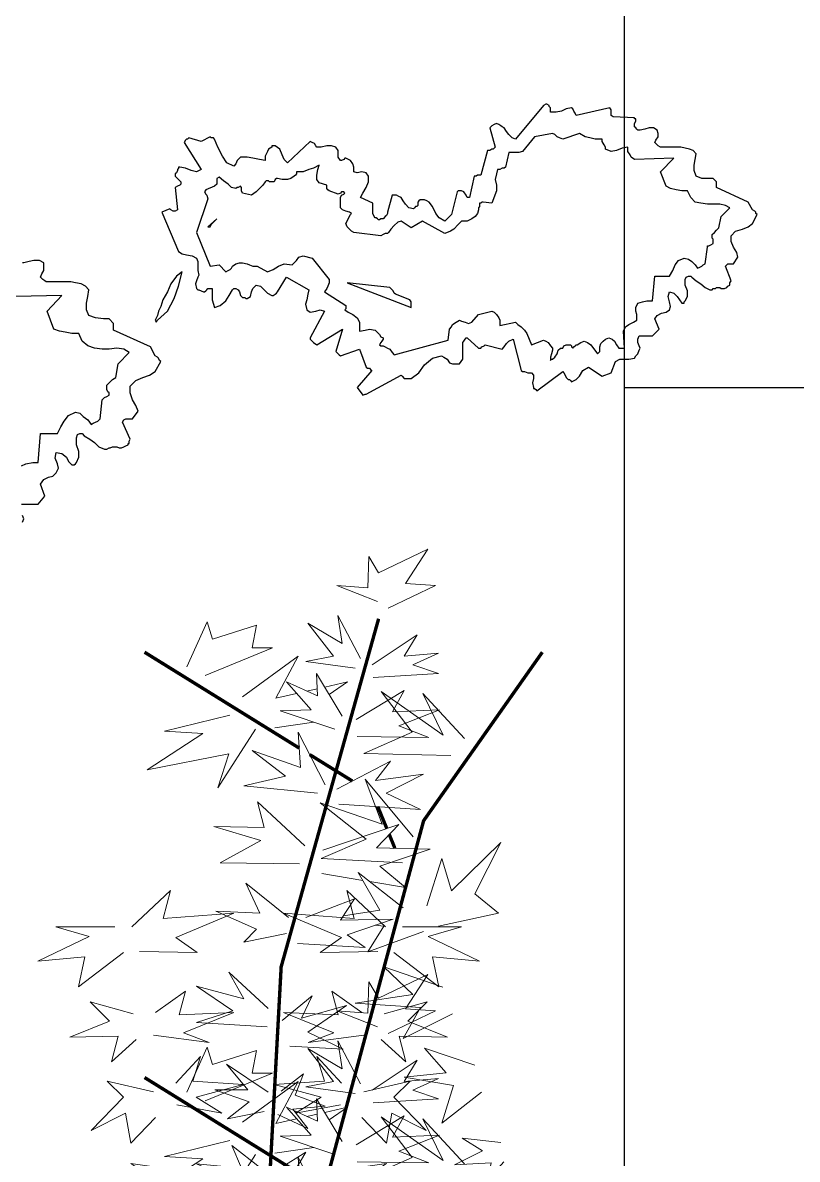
# Model space of a CAD drawing. Header units: millimetres. Extents: x 156.6 to 189.1, y 206.7 to 239.3.
# Drawn here: x 163.069 to 163.757, y 208.951 to 209.96 of the extents above; entities that cross this region are included whole.
import ezdxf

# ---------------------------------------------------------------- set-up
doc = ezdxf.new("R2010")
doc.units = ezdxf.units.MM
doc.header["$LTSCALE"] = 0.02
doc.layers.add('7', color=7, linetype='Continuous')
doc.layers.add('accesorios', color=250, linetype='Continuous', lineweight=5)
doc.layers.add('Vegetación', color=102, linetype='Continuous', lineweight=5)

# ---------------------------------------------------------------- blocks, each defined once
blk = doc.blocks.new('rtse')
at = {"layer": 'Vegetación', "color": 102}
for points in [[(-176.76107, 190.05517), (-176.72113, 190.07423), (-176.74655, 190.07605), (-176.72748, 190.10509), (-176.76924, 190.08512), (-176.77741, 190.09874), (-176.77832, 190.07242), (-176.80465, 190.07423), (-176.77015, 190.06062)], [(-176.78467, 190.01251), (-176.80374, 190.04882), (-176.80011, 190.02522), (-176.82916, 190.04247), (-176.80737, 190.01433), (-176.83097, 190.00979), (-176.78921, 190.00435)], [(-176.93174, 190.00525), (-176.91449, 190.04337), (-176.90995, 190.02885), (-176.87273, 190.04065), (-176.87636, 190.02159), (-176.85911, 190.02159), (-176.9163, 189.99799)], [(-176.77469, 190.00707), (-176.73656, 190.03248), (-176.74746, 190.01433), (-176.71841, 190.01705), (-176.74019, 190.00707), (-176.71841, 189.99981), (-176.77378, 189.99618)], [(-176.88453, 189.97984), (-176.83733, 190.01433), (-176.85639, 189.97893), (-176.83876, 189.98288)], [(-176.80011, 189.9635), (-176.82189, 189.99981), (-176.82099, 189.98075), (-176.84731, 189.99255), (-176.82643, 189.96895), (-176.85276, 189.96804), (-176.80646, 189.95261)], [(-176.81493, 189.98821), (-176.79557, 189.99255), (-176.81113, 189.98188)], [(-176.83008, 189.98482), (-176.82127, 189.98679)], [(-176.78831, 189.96078), (-176.74746, 189.98529), (-176.75744, 189.96713), (-176.7175, 189.96895), (-176.75199, 189.95533), (-176.72658, 189.94535), (-176.7874, 189.94626)], [(-176.69631, 189.94464), (-176.73172, 189.98276), (-176.71447, 189.94736), (-176.76712, 189.98457), (-176.7408, 189.95008), (-176.78165, 189.93193), (-176.70812, 189.93011)], [(-176.89542, 189.96441), (-176.9508, 189.9508), (-176.91812, 189.94898), (-176.96532, 189.91812), (-176.89633, 189.93174), (-176.90541, 189.90269), (-176.87364, 189.95261)], [(-176.82415, 189.95851), (-176.8573, 189.95352)], [(-176.81463, 189.90542), (-176.83733, 189.94989), (-176.83551, 189.91994), (-176.87636, 189.93446), (-176.84822, 189.91268), (-176.88362, 189.90451), (-176.82099, 189.89816)], [(-176.80465, 189.90179), (-176.75926, 189.92538), (-176.77197, 189.90905), (-176.73111, 189.91449), (-176.76289, 189.89816), (-176.73384, 189.88454), (-176.80283, 189.88908)], [(-176.73989, 189.86114), (-176.78074, 189.91015), (-176.76621, 189.87203), (-176.81887, 189.89018), (-176.77983, 189.85932), (-176.81796, 189.84298), (-176.74897, 189.83935)], [(-176.83188, 189.85368), (-176.87182, 189.89089), (-176.86637, 189.86911), (-176.90904, 189.87002), (-176.8691, 189.85822), (-176.90359, 189.83916), (-176.83642, 189.83825)], [(-176.81645, 189.85005), (-176.75199, 189.87183), (-176.77106, 189.85187), (-176.72567, 189.85096), (-176.76833, 189.83644), (-176.74655, 189.81828), (-176.77671, 189.82331)], [(-176.72839, 189.80286), (-176.71568, 189.84279), (-176.70751, 189.81556), (-176.66575, 189.8564), (-176.68754, 189.81284), (-176.66757, 189.7965), (-176.71841, 189.78561)], [(-176.78267, 189.8243), (-176.81735, 189.83008)], [(-176.74836, 189.80104), (-176.78649, 189.83099), (-176.76833, 189.79923), (-176.79913, 189.79445)], [(-176.97834, 189.7849), (-176.94566, 189.81575), (-176.95201, 189.79216), (-176.8921, 189.79669), (-176.94112, 189.77582), (-176.92296, 189.76311), (-176.97198, 189.76402)], [(-176.8455, 189.79287), (-176.88181, 189.82192), (-176.87001, 189.7965), (-176.90722, 189.79832), (-176.87273, 189.78289), (-176.88362, 189.772), (-176.84731, 189.77926)], [(-176.76349, 189.7849), (-176.79617, 189.81575), (-176.78982, 189.79216), (-176.84973, 189.79669), (-176.80071, 189.77582), (-176.81887, 189.76311), (-176.76985, 189.76402)], [(-176.83081, 189.79291), (-176.78979, 189.8086), (-176.80156, 189.79077), (-176.75697, 189.79148), (-176.79585, 189.77829), (-176.78051, 189.76759), (-176.83794, 189.7708)], [(-176.99286, 189.7849), (-177.04279, 189.7849), (-177.01465, 189.77673), (-177.05822, 189.75585), (-177.01828, 189.75948), (-177.02373, 189.73407), (-176.9856, 189.76311)], [(-176.77215, 189.78633), (-176.7647, 189.78561), (-176.77832, 189.76383), (-176.73111, 189.78107)], [(-176.74897, 189.7849), (-176.69904, 189.7849), (-176.72718, 189.77673), (-176.68361, 189.75585), (-176.72355, 189.75948), (-176.7181, 189.73407), (-176.75623, 189.76311)], [(-176.71477, 189.73388), (-176.7647, 189.75112), (-176.74019, 189.72752), (-176.78921, 189.72026), (-176.73384, 189.71663), (-176.74836, 189.69031), (-176.7066, 189.71119)], [(-176.86274, 189.71572), (-176.89633, 189.74658), (-176.88362, 189.72389), (-176.92357, 189.73478), (-176.8927, 189.71391), (-176.92357, 189.70393), (-176.86365, 189.70029)], [(-176.76107, 189.69468), (-176.72113, 189.71374), (-176.74655, 189.71556), (-176.72748, 189.7446), (-176.76924, 189.72463), (-176.77741, 189.73825), (-176.77832, 189.71193), (-176.80465, 189.71374), (-176.77015, 189.70013)], [(-176.95837, 189.71229), (-176.93295, 189.73044), (-176.93839, 189.71047), (-176.8921, 189.71229), (-176.93476, 189.69504), (-176.91298, 189.68687), (-176.96018, 189.69323)], [(-176.78346, 189.71229), (-176.80888, 189.73044), (-176.80343, 189.71047), (-176.84973, 189.71229), (-176.80706, 189.69504), (-176.82885, 189.68687), (-176.78165, 189.69323)], [(-176.97743, 189.71138), (-177.01374, 189.72136), (-176.9974, 189.70503), (-177.03099, 189.69141), (-176.99014, 189.69232), (-176.99558, 189.67054), (-176.97471, 189.6896)], [(-176.85094, 189.70574), (-176.82552, 189.72662), (-176.8346, 189.70756), (-176.79648, 189.71845), (-176.82916, 189.69576), (-176.7992, 189.68124), (-176.84459, 189.68396)], [(-176.7644, 189.71138), (-176.72809, 189.72136), (-176.74443, 189.70503), (-176.71084, 189.69141), (-176.75169, 189.69232), (-176.74624, 189.67054), (-176.76712, 189.6896)], [(-176.93174, 189.64476), (-176.91449, 189.68288), (-176.90995, 189.66836), (-176.87273, 189.68016), (-176.87636, 189.6611), (-176.85911, 189.6611), (-176.9163, 189.6375)], [(-176.78467, 189.65202), (-176.80374, 189.68833), (-176.80011, 189.66473), (-176.82916, 189.68198), (-176.80737, 189.65384), (-176.83097, 189.6493), (-176.78921, 189.64386)], [(-176.68754, 189.66762), (-176.73021, 189.68214), (-176.71205, 189.66127), (-176.74746, 189.65764), (-176.7057, 189.65038), (-176.71568, 189.61861), (-176.68209, 189.64493)], [(-176.94112, 189.65238), (-176.92024, 189.67507), (-176.92659, 189.6542), (-176.88393, 189.65148), (-176.92387, 189.64059), (-176.90208, 189.62697), (-176.94021, 189.63423)], [(-176.80071, 189.65238), (-176.82159, 189.67507), (-176.81523, 189.6542), (-176.8579, 189.65148), (-176.81796, 189.64059), (-176.83974, 189.62697), (-176.80162, 189.63423)], [(-176.77469, 189.64658), (-176.73656, 189.67199), (-176.74746, 189.65384), (-176.71841, 189.65656), (-176.74019, 189.64658), (-176.71841, 189.63932), (-176.77378, 189.63569)], [(-176.86274, 189.64493), (-176.89815, 189.66853), (-176.87999, 189.64675), (-176.90813, 189.64675), (-176.87908, 189.63676), (-176.89724, 189.62224), (-176.86637, 189.62859)], [(-176.96018, 189.64512), (-176.99922, 189.6542), (-176.9856, 189.64059), (-177.01283, 189.61245), (-176.98378, 189.62697), (-176.97924, 189.60156), (-176.95837, 189.62334)], [(-176.88453, 189.61935), (-176.83733, 189.65384), (-176.85639, 189.61844), (-176.83876, 189.62239)], [(-176.85185, 189.64584), (-176.83279, 189.66036), (-176.84005, 189.64221), (-176.81463, 189.63313), (-176.84186, 189.63041), (-176.82916, 189.61407), (-176.85457, 189.62587)], [(-176.78165, 189.64512), (-176.74261, 189.6542), (-176.75623, 189.64059), (-176.729, 189.61245), (-176.75804, 189.62697), (-176.76258, 189.60156), (-176.78346, 189.62334)], [(-176.80011, 189.60301), (-176.82189, 189.63932), (-176.82099, 189.62026), (-176.84731, 189.63206), (-176.82643, 189.60846), (-176.85276, 189.60755), (-176.80646, 189.59212)], [(-176.83008, 189.62433), (-176.82127, 189.6263)], [(-176.81493, 189.62772), (-176.79557, 189.63206), (-176.81113, 189.62139)], [(-176.78831, 189.60029), (-176.74746, 189.6248), (-176.75744, 189.60664), (-176.7175, 189.60846), (-176.75199, 189.59484), (-176.72658, 189.58486), (-176.7874, 189.58577)], [(-176.69631, 189.58415), (-176.73172, 189.62227), (-176.71447, 189.58687), (-176.76712, 189.62408), (-176.7408, 189.58959), (-176.78165, 189.57144), (-176.70812, 189.56962)], [(-176.89542, 189.60392), (-176.9508, 189.59031), (-176.91812, 189.58849), (-176.96532, 189.55763), (-176.89633, 189.57125), (-176.90541, 189.5422), (-176.87364, 189.59212)], [(-176.66575, 189.60227), (-176.69843, 189.6059), (-176.68119, 189.59501), (-176.70479, 189.58321), (-176.67392, 189.58503), (-176.67665, 189.57051), (-176.66303, 189.58594)], [(-176.8691, 189.58049), (-176.89361, 189.59955), (-176.88544, 189.58049), (-176.92357, 189.58412), (-176.88907, 189.56869), (-176.90904, 189.55508), (-176.8691, 189.56052)], [(-176.82415, 189.59802), (-176.8573, 189.59303)], [(-176.85276, 189.58049), (-176.83097, 189.5941), (-176.84005, 189.57867), (-176.81826, 189.57504), (-176.83914, 189.5696), (-176.82189, 189.55054), (-176.85367, 189.56234)], [(-176.81463, 189.54493), (-176.83733, 189.5894), (-176.83551, 189.55945), (-176.87636, 189.57397), (-176.84822, 189.55219), (-176.88362, 189.54402), (-176.82099, 189.53766)], [(-176.94747, 189.57977), (-176.97924, 189.58431), (-176.96563, 189.57524), (-176.99286, 189.55345), (-176.95383, 189.56162), (-176.95746, 189.53893), (-176.93476, 189.56525)], [(-176.79436, 189.57977), (-176.76258, 189.58431), (-176.7762, 189.57524), (-176.74897, 189.55345), (-176.788, 189.56162), (-176.78437, 189.53893), (-176.80706, 189.56525)], [(-176.80465, 189.5413), (-176.75926, 189.56489), (-176.77197, 189.54856), (-176.73111, 189.554), (-176.76289, 189.53766), (-176.73384, 189.52405), (-176.80283, 189.52859)], [(-176.90844, 189.52804), (-176.90117, 189.54619), (-176.90117, 189.52713), (-176.88756, 189.52986), (-176.89664, 189.51806), (-176.88574, 189.50807), (-176.9039, 189.5117)], [(-176.83339, 189.52804), (-176.84065, 189.54619), (-176.84065, 189.52713), (-176.85427, 189.52986), (-176.84519, 189.51806), (-176.85608, 189.50807), (-176.83793, 189.5117)], [(-176.73989, 189.50065), (-176.78074, 189.54966), (-176.76621, 189.51154), (-176.81887, 189.52969), (-176.77983, 189.49883), (-176.81796, 189.48249), (-176.74897, 189.47886)], [(-176.92296, 189.5226), (-176.9393, 189.52895), (-176.93295, 189.51896), (-176.94293, 189.50535), (-176.92932, 189.50989), (-176.93022, 189.49718), (-176.91933, 189.50717)], [(-176.83188, 189.49319), (-176.87182, 189.5304), (-176.86637, 189.50862), (-176.90904, 189.50953), (-176.8691, 189.49773), (-176.90359, 189.47867), (-176.83642, 189.47776)], [(-176.87091, 189.5224), (-176.88544, 189.53511), (-176.87818, 189.52149), (-176.89633, 189.51696), (-176.8809, 189.51242), (-176.88998, 189.50062), (-176.87182, 189.50788)], [(-176.85639, 189.5224), (-176.83733, 189.53148), (-176.84186, 189.51968), (-176.82371, 189.51514), (-176.84368, 189.51242), (-176.84005, 189.50062), (-176.8573, 189.50879)], [(-176.81887, 189.5226), (-176.80253, 189.52895), (-176.80888, 189.51896), (-176.79889, 189.50535), (-176.81251, 189.50989), (-176.8116, 189.49718), (-176.8225, 189.50717)], [(-176.81645, 189.48956), (-176.75199, 189.51134), (-176.77106, 189.49138), (-176.72567, 189.49047), (-176.76833, 189.47595), (-176.74655, 189.45779), (-176.77671, 189.46282)], [(-176.72839, 189.44237), (-176.71568, 189.4823), (-176.70751, 189.45507), (-176.66575, 189.49591), (-176.68754, 189.45235), (-176.66757, 189.43601), (-176.71841, 189.42512)], [(-176.78267, 189.46381), (-176.81735, 189.46959)], [(-176.74836, 189.44055), (-176.78649, 189.4705), (-176.76833, 189.43873), (-176.79913, 189.43396)], [(-176.8455, 189.43238), (-176.88181, 189.46143), (-176.87001, 189.43601), (-176.90722, 189.43783), (-176.87273, 189.4224), (-176.88362, 189.41151), (-176.84731, 189.41877)], [(-176.97834, 189.42441), (-176.94566, 189.45526), (-176.95201, 189.43167), (-176.8921, 189.4362), (-176.94112, 189.41533), (-176.92296, 189.40262), (-176.97198, 189.40353)], [(-176.76349, 189.42441), (-176.79617, 189.45526), (-176.78982, 189.43167), (-176.84973, 189.4362), (-176.80071, 189.41533), (-176.81887, 189.40262), (-176.76985, 189.40353)], [(-176.83081, 189.43242), (-176.78979, 189.44811), (-176.80156, 189.43028), (-176.75697, 189.43099), (-176.79585, 189.4178), (-176.78051, 189.4071), (-176.83794, 189.41031)], [(-176.99286, 189.42441), (-177.04279, 189.42441), (-177.01465, 189.41624), (-177.05822, 189.39536), (-177.01828, 189.39899), (-177.02373, 189.37358), (-176.9856, 189.40262)], [(-176.77215, 189.42584), (-176.7647, 189.42512), (-176.77832, 189.40334), (-176.73111, 189.42058)], [(-176.74897, 189.42441), (-176.69904, 189.42441), (-176.72718, 189.41624), (-176.68361, 189.39536), (-176.72355, 189.39899), (-176.7181, 189.37358), (-176.75623, 189.40262)], [(-176.86274, 189.35523), (-176.89633, 189.38609), (-176.88362, 189.3634), (-176.92357, 189.37429), (-176.8927, 189.35342), (-176.92357, 189.34344), (-176.86365, 189.3398)], [(-176.71477, 189.37339), (-176.7647, 189.39063), (-176.74019, 189.36703), (-176.78921, 189.35977), (-176.73384, 189.35614), (-176.74836, 189.32982), (-176.7066, 189.3507)], [(-176.95837, 189.3518), (-176.93295, 189.36995), (-176.93839, 189.34998), (-176.8921, 189.3518), (-176.93476, 189.33455), (-176.91298, 189.32638), (-176.96018, 189.33274)], [(-176.85094, 189.34525), (-176.82552, 189.36613), (-176.8346, 189.34707), (-176.79648, 189.35796), (-176.82916, 189.33527), (-176.7992, 189.32074), (-176.84459, 189.32347)], [(-176.78346, 189.3518), (-176.80888, 189.36995), (-176.80343, 189.34998), (-176.84973, 189.3518), (-176.80706, 189.33455), (-176.82885, 189.32638), (-176.78165, 189.33274)], [(-176.97743, 189.35089), (-177.01374, 189.36087), (-176.9974, 189.34454), (-177.03099, 189.33092), (-176.99014, 189.33183), (-176.99558, 189.31005), (-176.97471, 189.32911)], [(-176.7644, 189.35089), (-176.72809, 189.36087), (-176.74443, 189.34454), (-176.71084, 189.33092), (-176.75169, 189.33183), (-176.74624, 189.31005), (-176.76712, 189.32911)], [(-176.68754, 189.30713), (-176.73021, 189.32165), (-176.71205, 189.30078), (-176.74746, 189.29715), (-176.7057, 189.28989), (-176.71568, 189.25812), (-176.68209, 189.28444)], [(-176.94112, 189.29189), (-176.92024, 189.31458), (-176.92659, 189.29371), (-176.88393, 189.29099), (-176.92387, 189.28009), (-176.90208, 189.26648), (-176.94021, 189.27374)], [(-176.86274, 189.28444), (-176.89815, 189.30804), (-176.87999, 189.28626), (-176.90813, 189.28626), (-176.87908, 189.27627), (-176.89724, 189.26175), (-176.86637, 189.2681)], [(-176.80071, 189.29189), (-176.82159, 189.31458), (-176.81523, 189.29371), (-176.8579, 189.29099), (-176.81796, 189.28009), (-176.83974, 189.26648), (-176.80162, 189.27374)], [(-176.85185, 189.28535), (-176.83279, 189.29987), (-176.84005, 189.28172), (-176.81463, 189.27264), (-176.84186, 189.26992), (-176.82916, 189.25358), (-176.85457, 189.26538)], [(-176.96018, 189.28463), (-176.99922, 189.29371), (-176.9856, 189.28009), (-177.01283, 189.25196), (-176.98378, 189.26648), (-176.97924, 189.24107), (-176.95837, 189.26285)], [(-176.78165, 189.28463), (-176.74261, 189.29371), (-176.75623, 189.28009), (-176.729, 189.25196), (-176.75804, 189.26648), (-176.76258, 189.24107), (-176.78346, 189.26285)], [(-176.8691, 189.22), (-176.89361, 189.23906), (-176.88544, 189.22), (-176.92357, 189.22363), (-176.88907, 189.2082), (-176.90904, 189.19459), (-176.8691, 189.20003)], [(-176.66575, 189.24178), (-176.69843, 189.24541), (-176.68119, 189.23452), (-176.70479, 189.22272), (-176.67392, 189.22454), (-176.67665, 189.21002), (-176.66303, 189.22545)], [(-176.85276, 189.22), (-176.83097, 189.23361), (-176.84005, 189.21818), (-176.81826, 189.21455), (-176.83914, 189.20911), (-176.82189, 189.19005), (-176.85367, 189.20185)], [(-176.94747, 189.21928), (-176.97924, 189.22382), (-176.96563, 189.21475), (-176.99286, 189.19296), (-176.95383, 189.20113), (-176.95746, 189.17844), (-176.93476, 189.20476)], [(-176.79436, 189.21928), (-176.76258, 189.22382), (-176.7762, 189.21475), (-176.74897, 189.19296), (-176.788, 189.20113), (-176.78437, 189.17844), (-176.80706, 189.20476)]]:
    blk.add_lwpolyline(points, dxfattribs=at)
at = {"layer": 'Vegetación', "color": 102, "const_width": 0.00288}
for points in [[(-176.87091, 189.20383), (-176.86637, 189.48247), (-176.85185, 189.75112), (-176.76924, 190.0461)], [(-176.83651, 189.93647), (-176.96768, 190.01777)], [(-176.87473, 189.16469), (-176.84755, 189.44352), (-176.73109, 189.87491), (-176.63043, 190.01779)], [(-176.79155, 189.90859), (-176.82768, 189.93099)], [(-176.76231, 189.86835), (-176.76994, 189.88692)], [(-176.7554, 189.85155), (-176.7602, 189.86324)], [(-176.83651, 189.57598), (-176.96768, 189.65728)], [(-176.79155, 189.5481), (-176.82768, 189.5705)], [(-176.76231, 189.50786), (-176.76994, 189.52643)], [(-176.7554, 189.49106), (-176.7602, 189.50275)]]:
    blk.add_lwpolyline(points, dxfattribs=at)

msp = doc.modelspace()

# ---------------------------------------------------------------- linework, layer by layer
for p, q in [((163.6035, 214.3096), (163.6035, 208.0858)), ((163.6035, 209.6358), (164.4535, 209.6358))]:
    msp.add_line(p, q)
at = {"layer": '7', "linetype": 'Continuous'}
for points in [[(163.3744, 209.6299), (163.4054, 209.6468), (163.4063, 209.6459), (163.4083, 209.6439), (163.4113, 209.6439), (163.4144, 209.6439), (163.4213, 209.6488), (163.4263, 209.6558), (163.4333, 209.6618), (163.4413, 209.6638), (163.4433, 209.6628), (163.4463, 209.6608), (163.4483, 209.6578), (163.4512, 209.6568), (163.4522, 209.6568), (163.4542, 209.6568), (163.4552, 209.6568), (163.4572, 209.6568), (163.4602, 209.6608), (163.4602, 209.6658), (163.4602, 209.6708), (163.4602, 209.6758), (163.4612, 209.6768), (163.4622, 209.6788), (163.4632, 209.6798), (163.4642, 209.6798), (163.4742, 209.6708), (163.4762, 209.6708), (163.4772, 209.6718), (163.4791, 209.6728), (163.4802, 209.6738), (163.4951, 209.6698), (163.4971, 209.6718), (163.4991, 209.6748), (163.5011, 209.6768), (163.5051, 209.6788), (163.5121, 209.6508), (163.5131, 209.6499), (163.5151, 209.6499), (163.518, 209.6488), (163.5211, 209.6488), (163.523, 209.6468), (163.523, 209.6439), (163.522, 209.6399), (163.523, 209.6359), (163.523, 209.6349), (163.524, 209.6349), (163.525, 209.6339), (163.526, 209.6329), (163.549, 209.6499), (163.5499, 209.6488), (163.551, 209.6468), (163.5519, 209.6448), (163.553, 209.6439), (163.5539, 209.6429), (163.555, 209.6429), (163.5559, 209.6419), (163.5569, 209.6409), (163.5609, 209.6429), (163.5639, 209.6459), (163.5669, 209.6508), (163.5719, 209.6538), (163.5839, 209.6459), (163.5919, 209.6488), (163.5958, 209.6588), (163.5998, 209.6608), (163.6038, 209.6608), (163.6078, 209.6608), (163.6128, 209.6618), (163.6138, 209.6638), (163.6158, 209.6658), (163.6168, 209.6688), (163.6178, 209.6708), (163.6168, 209.6728), (163.6158, 209.6758), (163.6158, 209.6788), (163.6168, 209.6818), (163.6287, 209.6818), (163.6347, 209.6877), (163.6307, 209.6967), (163.6327, 209.6997), (163.6367, 209.7017), (163.6407, 209.7027), (163.6437, 209.7047), (163.6447, 209.7077), (163.6437, 209.7117), (163.6427, 209.7167), (163.6437, 209.7207), (163.6477, 209.7196), (163.6507, 209.7167), (163.6527, 209.7137), (163.6547, 209.7107), (163.6557, 209.7107), (163.6567, 209.7107), (163.6567, 209.7117), (163.6577, 209.7127), (163.6597, 209.7167), (163.6597, 209.7216), (163.6577, 209.7266), (163.6577, 209.7316), (163.6587, 209.7336), (163.6607, 209.7346), (163.6627, 209.7346), (163.6636, 209.7336), (163.6676, 209.7306), (163.6716, 209.7277), (163.6756, 209.7246), (163.6796, 209.7226), (163.6816, 209.7226), (163.6826, 209.7236), (163.6846, 209.7236), (163.6856, 209.7246), (163.6856, 209.7246), (163.6866, 209.7246), (163.6886, 209.7246), (163.6896, 209.7236), (163.6926, 209.7236), (163.6946, 209.7246), (163.6955, 209.7257), (163.6975, 209.7266), (163.6975, 209.7266), (163.6975, 209.7277), (163.6975, 209.7286), (163.6986, 209.7306), (163.6936, 209.7436), (163.6946, 209.7446), (163.6955, 209.7456), (163.6986, 209.7456), (163.7005, 209.7456), (163.7045, 209.7516), (163.7035, 209.7556), (163.7005, 209.7605), (163.6986, 209.7655), (163.6986, 209.7705), (163.7025, 209.7745), (163.7085, 209.7765), (163.7135, 209.7785), (163.7175, 209.7815), (163.7215, 209.7895), (163.7205, 209.7904), (163.7205, 209.7915), (163.7195, 209.7924), (163.7175, 209.7935), (163.7135, 209.8004), (163.6856, 209.8134), (163.6856, 209.8144), (163.6856, 209.8154), (163.6856, 209.8174), (163.6856, 209.8184), (163.6826, 209.8214), (163.6786, 209.8214), (163.6726, 209.8214), (163.6676, 209.8234), (163.6656, 209.8284), (163.6656, 209.8333), (163.6666, 209.8383), (163.6676, 209.8433), (163.6647, 209.8463), (163.6616, 209.8473), (163.6577, 209.8483), (163.6537, 209.8493), (163.6497, 209.8493), (163.6457, 209.8493), (163.6407, 209.8493), (163.6367, 209.8493), (163.6357, 209.8493), (163.6337, 209.8503), (163.6327, 209.8513), (163.6307, 209.8533), (163.6317, 209.8553), (163.6337, 209.8583), (163.6337, 209.8612), (163.6327, 209.8643), (163.6297, 209.8662), (163.6258, 209.8662), (163.6218, 209.8652), (163.6178, 209.8643), (163.6168, 209.8643), (163.6158, 209.8643), (163.6148, 209.8652), (163.6138, 209.8662), (163.6128, 209.8672), (163.6128, 209.8692), (163.6128, 209.8702), (163.6138, 209.8722), (163.6138, 209.8732), (163.6138, 209.8742), (163.6128, 209.8742), (163.6128, 209.8752), (163.5939, 209.8762), (163.5919, 209.8772), (163.5919, 209.8792), (163.5919, 209.8822), (163.5908, 209.8842), (163.5609, 209.8772), (163.56, 209.8792), (163.5589, 209.8812), (163.5579, 209.8832), (163.5569, 209.8842), (163.5519, 209.8832), (163.548, 209.8812), (163.543, 209.8802), (163.538, 209.8802), (163.538, 209.8812), (163.538, 209.8822), (163.538, 209.8842), (163.537, 209.8852), (163.537, 209.8862), (163.535, 209.8872), (163.534, 209.8872), (163.532, 209.8862), (163.5071, 209.8563), (163.5041, 209.8573), (163.5011, 209.8603), (163.4991, 209.8632), (163.4971, 209.8662), (163.4951, 209.8672), (163.4941, 209.8682), (163.4921, 209.8692), (163.4901, 209.8702), (163.4881, 209.8692), (163.4861, 209.8682), (163.4851, 209.8672), (163.4841, 209.8662), (163.4891, 209.8493), (163.4872, 209.8473), (163.4861, 209.8473), (163.4841, 209.8463), (163.4822, 209.8463), (163.4762, 209.8244), (163.4752, 209.8244), (163.4732, 209.8244), (163.4722, 209.8234), (163.4702, 209.8234), (163.4662, 209.8044), (163.4642, 209.8044), (163.4632, 209.8064), (163.4612, 209.8094), (163.4592, 209.8104), (163.4582, 209.8104), (163.4572, 209.8104), (163.4562, 209.8104), (163.4552, 209.8094), (163.4502, 209.7895), (163.4492, 209.7885), (163.4472, 209.7865), (163.4463, 209.7855), (163.4443, 209.7835), (163.4393, 209.7865), (163.4363, 209.7904), (163.4333, 209.7964), (163.4303, 209.8004), (163.4283, 209.8014), (163.4263, 209.8024), (163.4243, 209.8024), (163.4223, 209.8024), (163.4213, 209.8014), (163.4203, 209.8004), (163.4203, 209.7985), (163.4203, 209.7974), (163.4193, 209.7964), (163.4183, 209.7964), (163.4173, 209.7954), (163.4164, 209.7944), (163.4124, 209.7954), (163.4094, 209.7985), (163.4074, 209.8014), (163.4054, 209.8044), (163.4034, 209.8054), (163.4014, 209.8064), (163.3994, 209.8064), (163.3974, 209.8064), (163.3934, 209.7915), (163.3934, 209.7904), (163.3924, 209.7885), (163.3914, 209.7875), (163.3894, 209.7855), (163.3894, 209.7855), (163.3874, 209.7855), (163.3864, 209.7845), (163.3854, 209.7845), (163.3844, 209.7855), (163.3834, 209.7865), (163.3824, 209.7865), (163.3814, 209.7875), (163.3804, 209.7904), (163.3804, 209.7935), (163.3804, 209.7964), (163.3804, 209.7994), (163.3695, 209.8044), (163.3715, 209.8084), (163.3744, 209.8134), (163.3764, 209.8184), (163.3764, 209.8234), (163.3744, 209.8264), (163.3705, 209.8274), (163.3665, 209.8264), (163.3635, 209.8274), (163.3635, 209.8313), (163.3625, 209.8343), (163.3605, 209.8373), (163.3565, 209.8393), (163.3555, 209.8393), (163.3545, 209.8383), (163.3525, 209.8373), (163.3515, 209.8373), (163.3495, 209.8403), (163.3495, 209.8433), (163.3495, 209.8463), (163.3475, 209.8493), (163.3436, 209.8503), (163.3396, 209.8503), (163.3346, 209.8493), (163.3306, 209.8493), (163.3296, 209.8503), (163.3286, 209.8523), (163.3266, 209.8533), (163.3246, 209.8543), (163.3047, 209.8353), (163.3016, 209.8383), (163.2997, 209.8423), (163.2977, 209.8473), (163.2937, 209.8503), (163.2937, 209.8503), (163.2927, 209.8503), (163.2907, 209.8503), (163.2907, 209.8493), (163.2877, 209.8473), (163.2867, 209.8453), (163.2847, 209.8413), (163.2847, 209.8373), (163.2797, 209.8383), (163.2737, 209.8393), (163.2688, 209.8403), (163.2627, 209.8403), (163.2618, 209.8393), (163.2598, 209.8373), (163.2588, 209.8343), (163.2568, 209.8324), (163.2508, 209.8353), (163.2468, 209.8413), (163.2428, 209.8493), (163.2398, 209.8563), (163.2398, 209.8563), (163.2388, 209.8573), (163.2368, 209.8573), (163.2358, 209.8583), (163.2279, 209.8543), (163.2169, 209.8573), (163.2159, 209.8563), (163.2149, 209.8563), (163.2139, 209.8553), (163.2129, 209.8533), (163.2279, 209.8293), (163.2239, 209.8274), (163.2189, 209.8284), (163.2139, 209.8304), (163.2089, 209.8313), (163.2079, 209.8313), (163.2079, 209.8304), (163.2079, 209.8304), (163.2069, 209.8293), (163.2069, 209.8284), (163.2059, 209.8264), (163.2049, 209.8254), (163.2049, 209.8234), (163.2099, 209.8184), (163.2099, 209.8164), (163.2089, 209.8154), (163.2069, 209.8144), (163.2049, 209.8134), (163.2069, 209.7935), (163.2049, 209.7924), (163.2029, 209.7924), (163.2009, 209.7935), (163.2, 209.7944), (163.193, 209.7915), (163.2079, 209.7565), (163.2109, 209.7546), (163.2149, 209.7536), (163.2199, 209.7526), (163.2239, 209.7506), (163.2249, 209.7476), (163.2249, 209.7436), (163.2249, 209.7396), (163.2259, 209.7356), (163.2249, 209.7336), (163.2239, 209.7306), (163.2229, 209.7277), (163.2239, 209.7236), (163.2249, 209.7226), (163.2259, 209.7226), (163.2279, 209.7216), (163.2299, 209.7207), (163.2308, 209.7207), (163.2319, 209.7216), (163.2328, 209.7226), (163.2338, 209.7236), (163.2348, 209.7236), (163.2368, 209.7236), (163.2378, 209.7236), (163.2378, 209.7226), (163.2378, 209.7137), (163.2398, 209.7067), (163.2448, 209.7087), (163.2498, 209.7127), (163.2528, 209.7176), (163.2558, 209.7226), (163.2558, 209.7226), (163.2568, 209.7236), (163.2578, 209.7236), (163.2588, 209.7236), (163.2608, 209.7226), (163.2618, 209.7207), (163.2627, 209.7176), (163.2647, 209.7157), (163.2658, 209.7157), (163.2668, 209.7157), (163.2677, 209.7147), (163.2688, 209.7147), (163.2717, 209.7167), (163.2727, 209.7207), (163.2737, 209.7236), (163.2767, 209.7266), (163.2807, 209.7257), (163.2837, 209.7226), (163.2867, 209.7196), (163.2907, 209.7176), (163.2917, 209.7176), (163.2937, 209.7187), (163.2947, 209.7196), (163.2957, 209.7207), (163.3036, 209.7336), (163.3236, 209.7226), (163.3226, 209.7187), (163.3216, 209.7137), (163.3206, 209.7097), (163.3216, 209.7047), (163.3246, 209.7027), (163.3296, 209.7037), (163.3335, 209.7047), (163.3375, 209.7037), (163.3246, 209.6798), (163.3246, 209.6788), (163.3266, 209.6768), (163.3276, 209.6758), (163.3306, 209.6738), (163.3535, 209.6877), (163.3475, 209.6678), (163.3485, 209.6668), (163.3495, 209.6658), (163.3505, 209.6648), (163.3515, 209.6638), (163.3685, 209.6698), (163.3744, 209.6538), (163.3755, 209.6529), (163.3775, 209.6529), (163.3784, 209.6518), (163.3794, 209.6508), (163.3665, 209.6359), (163.3715, 209.6289), (163.3715, 209.6289), (163.3735, 209.6299), (163.3744, 209.6299), (163.3744, 209.6299)], [(163.54, 209.6608), (163.542, 209.6628), (163.544, 209.6658), (163.545, 209.6688), (163.547, 209.6708), (163.549, 209.6708), (163.5499, 209.6728), (163.5519, 209.6738), (163.555, 209.6738), (163.5559, 209.6738), (163.5569, 209.6728), (163.5569, 209.6718), (163.5579, 209.6708), (163.5589, 209.6718), (163.56, 209.6728), (163.5609, 209.6738), (163.5619, 209.6738), (163.5649, 209.6758), (163.5679, 209.6768), (163.5709, 209.6758), (163.5739, 209.6738), (163.5799, 209.6658), (163.5809, 209.6668), (163.5819, 209.6678), (163.5819, 209.6698), (163.5819, 209.6718), (163.5829, 209.6748), (163.5849, 209.6768), (163.5869, 209.6788), (163.5899, 209.6798), (163.5928, 209.6788), (163.5948, 209.6768), (163.5968, 209.6738), (163.5988, 209.6708), (163.5998, 209.6708), (163.6018, 209.6708), (163.6028, 209.6708), (163.6038, 209.6708), (163.6028, 209.6857), (163.6048, 209.6897), (163.6078, 209.6917), (163.6118, 209.6937), (163.6148, 209.6957), (163.6148, 209.6977), (163.6148, 209.7007), (163.6138, 209.7037), (163.6138, 209.7067), (163.6158, 209.7107), (163.6198, 209.7117), (163.6238, 209.7127), (163.6287, 209.7127), (163.6307, 209.7346), (163.6437, 209.7346), (163.6467, 209.7396), (163.6487, 209.7446), (163.6517, 209.7486), (163.6567, 209.7506), (163.6607, 209.7496), (163.6636, 209.7476), (163.6666, 209.7446), (163.6686, 209.7416), (163.6706, 209.7426), (163.6726, 209.7436), (163.6736, 209.7446), (163.6756, 209.7456), (163.6776, 209.7605), (163.6776, 209.7615), (163.6786, 209.7615), (163.6806, 209.7625), (163.6826, 209.7635), (163.6826, 209.7645), (163.6826, 209.7655), (163.6826, 209.7675), (163.6816, 209.7685), (163.6816, 209.7715), (163.6836, 209.7735), (163.6856, 209.7755), (163.6876, 209.7775), (163.6896, 209.7875), (163.6975, 209.7954), (163.6936, 209.7974), (163.6886, 209.7985), (163.6826, 209.7985), (163.6776, 209.7985), (163.6716, 209.7994), (163.6666, 209.8004), (163.6627, 209.8044), (163.6597, 209.8104), (163.6547, 209.8104), (163.6497, 209.8114), (163.6447, 209.8124), (163.6407, 209.8144), (163.6357, 209.8274), (163.6477, 209.8393), (163.6128, 209.8383), (163.6098, 209.8403), (163.6088, 209.8423), (163.6068, 209.8453), (163.6068, 209.8493), (163.6018, 209.8483), (163.5968, 209.8463), (163.5919, 209.8453), (163.5869, 209.8473), (163.5869, 209.8493), (163.5859, 209.8513), (163.5839, 209.8543), (163.5839, 209.8563), (163.5779, 209.8563), (163.5729, 209.8573), (163.5689, 209.8583), (163.5639, 209.8612), (163.549, 209.8563), (163.546, 209.8573), (163.544, 209.8583), (163.542, 209.8603), (163.54, 209.8612), (163.524, 209.8583), (163.5131, 209.8453), (163.5101, 209.8443), (163.5071, 209.8443), (163.5041, 209.8443), (163.5011, 209.8443), (163.4981, 209.8313), (163.4971, 209.8304), (163.4951, 209.8304), (163.4931, 209.8293), (163.4911, 209.8293), (163.4901, 209.8254), (163.4891, 209.8204), (163.4901, 209.8154), (163.4901, 209.8104), (163.4861, 209.7994), (163.4782, 209.8004), (163.4772, 209.8004), (163.4772, 209.8004), (163.4762, 209.7994), (163.4752, 209.7994), (163.4752, 209.7985), (163.4752, 209.7964), (163.4742, 209.7954), (163.4742, 209.7935), (163.4732, 209.7904), (163.4712, 209.7875), (163.4682, 209.7855), (163.4642, 209.7835), (163.4632, 209.7835), (163.4622, 209.7835), (163.4602, 209.7835), (163.4592, 209.7835), (163.4562, 209.7805), (163.4522, 209.7765), (163.4492, 209.7745), (163.4443, 209.7725), (163.4243, 209.7835), (163.4144, 209.7775), (163.4054, 209.7835), (163.4024, 209.7825), (163.3994, 209.7795), (163.3964, 209.7765), (163.3944, 209.7735), (163.3934, 209.7725), (163.3914, 209.7725), (163.3894, 209.7715), (163.3874, 209.7705), (163.3635, 209.7735), (163.3615, 209.7745), (163.3595, 209.7765), (163.3575, 209.7785), (163.3565, 209.7815), (163.3605, 209.7895), (163.3615, 209.7904), (163.3595, 209.7915), (163.3565, 209.7924), (163.3535, 209.7935), (163.3515, 209.7954), (163.3515, 209.7974), (163.3515, 209.8004), (163.3515, 209.8034), (163.3515, 209.8044), (163.3525, 209.8064), (163.3545, 209.8074), (163.3555, 209.8084), (163.3545, 209.8094), (163.3525, 209.8094), (163.3515, 209.8084), (163.3495, 209.8074), (163.3416, 209.8104), (163.3405, 209.8114), (163.3396, 209.8124), (163.3396, 209.8144), (163.3396, 209.8154), (163.3326, 209.8174), (163.3306, 209.8204), (163.3306, 209.8244), (163.3316, 209.8293), (163.3326, 209.8333), (163.3276, 209.8304), (163.3236, 209.8293), (163.3186, 209.8274), (163.3126, 209.8274), (163.3126, 209.8264), (163.3126, 209.8254), (163.3116, 209.8244), (163.3106, 209.8234), (163.3076, 209.8214), (163.3047, 209.8204), (163.2997, 209.8204), (163.2957, 209.8214), (163.2947, 209.8214), (163.2937, 209.8204), (163.2927, 209.8184), (163.2907, 209.8184), (163.2887, 209.8184), (163.2877, 209.8194), (163.2857, 209.8194), (163.2847, 209.8184), (163.2827, 209.8154), (163.2797, 209.8124), (163.2767, 209.8094), (163.2727, 209.8064), (163.2647, 209.8084), (163.2638, 209.8104), (163.2638, 209.8114), (163.2638, 209.8134), (163.2627, 209.8144), (163.2627, 209.8144), (163.2608, 209.8134), (163.2598, 209.8134), (163.2588, 209.8124), (163.2548, 209.8134), (163.2518, 209.8164), (163.2478, 209.8194), (163.2438, 209.8224), (163.2418, 209.8214), (163.2418, 209.8184), (163.2418, 209.8164), (163.2398, 209.8144), (163.2319, 209.8114), (163.2308, 209.8094), (163.2319, 209.8074), (163.2328, 209.8064), (163.2338, 209.8034), (163.2239, 209.7735), (163.2358, 209.7436), (163.2438, 209.7446), (163.2498, 209.7386), (163.2518, 209.7396), (163.2538, 209.7406), (163.2548, 209.7416), (163.2558, 209.7436), (163.2588, 209.7456), (163.2618, 209.7466), (163.2647, 209.7466), (163.2688, 209.7456), (163.2708, 209.7446), (163.2737, 209.7436), (163.2757, 209.7436), (163.2777, 209.7436), (163.2867, 209.7386), (163.2917, 209.7406), (163.2967, 209.7436), (163.3016, 209.7456), (163.3086, 209.7446), (163.3106, 209.7466), (163.3126, 209.7486), (163.3146, 209.7516), (163.3186, 209.7526), (163.3266, 209.7506), (163.3416, 209.7316), (163.3416, 209.7286), (163.3405, 209.7257), (163.3396, 209.7236), (163.3375, 209.7207), (163.3565, 209.7087), (163.3565, 209.7077), (163.3565, 209.7067), (163.3565, 209.7057), (163.3555, 209.7047), (163.3585, 209.7027), (163.3625, 209.7007), (163.3665, 209.6977), (163.3685, 209.6937), (163.3685, 209.6857), (163.3735, 209.6868), (163.3775, 209.6877), (163.3824, 209.6868), (163.3854, 209.6837), (163.3864, 209.6828), (163.3874, 209.6808), (163.3894, 209.6798), (163.3894, 209.6798), (163.3894, 209.6788), (163.3884, 209.6768), (163.3874, 209.6758), (163.3864, 209.6738), (163.3874, 209.6728), (163.3884, 209.6728), (163.3894, 209.6728), (163.3914, 209.6718), (163.3934, 209.6708), (163.3954, 209.6698), (163.3974, 209.6668), (163.3994, 209.6648), (163.4472, 209.6778), (163.4483, 209.6877), (163.4502, 209.6897), (163.4512, 209.6917), (163.4542, 209.6937), (163.4572, 209.6957), (163.4592, 209.6947), (163.4622, 209.6937), (163.4652, 209.6927), (163.4682, 209.6937), (163.4742, 209.7007), (163.4861, 209.7037), (163.4881, 209.7027), (163.4901, 209.7007), (163.4921, 209.6977), (163.4931, 209.6957), (163.4931, 209.6947), (163.4931, 209.6927), (163.4931, 209.6917), (163.4931, 209.6907), (163.5071, 209.6937), (163.5091, 209.6917), (163.5121, 209.6897), (163.5151, 209.6868), (163.5171, 209.6837), (163.5211, 209.6738), (163.532, 209.6778), (163.534, 209.6768), (163.536, 209.6758), (163.538, 209.6728), (163.54, 209.6708), (163.54, 209.6688), (163.539, 209.6658), (163.538, 209.6628), (163.538, 209.6598), (163.538, 209.6598), (163.539, 209.6608), (163.54, 209.6608), (163.54, 209.6608)], [(163.2358, 209.7785), (163.2368, 209.7805), (163.2388, 209.7825), (163.2398, 209.7835), (163.2418, 209.7855), (163.2338, 209.7785), (163.2338, 209.7785), (163.2348, 209.7785), (163.2358, 209.7785), (163.2358, 209.7785)], [(163.0683, 209.5322), (163.0833, 209.5322), (163.0892, 209.5392), (163.0852, 209.5501), (163.0883, 209.5541), (163.0922, 209.5561), (163.0962, 209.5571), (163.0992, 209.5601), (163.1012, 209.5641), (163.1002, 209.5681), (163.0982, 209.5731), (163.0992, 209.5781), (163.1042, 209.5771), (163.1082, 209.574), (163.1102, 209.5701), (163.1132, 209.5671), (163.1142, 209.5671), (163.1152, 209.5671), (163.1162, 209.5681), (163.1172, 209.5691), (163.1192, 209.574), (163.1192, 209.579), (163.1172, 209.585), (163.1172, 209.591), (163.1182, 209.594), (163.1202, 209.595), (163.1222, 209.595), (163.1241, 209.593), (163.1291, 209.59), (163.1331, 209.587), (163.1371, 209.583), (163.1421, 209.581), (163.1441, 209.581), (163.1461, 209.5821), (163.1471, 209.5821), (163.1491, 209.583), (163.1501, 209.583), (163.1511, 209.583), (163.1531, 209.583), (163.1551, 209.5821), (163.1571, 209.5821), (163.1591, 209.583), (163.1611, 209.584), (163.163, 209.585), (163.163, 209.586), (163.164, 209.586), (163.164, 209.588), (163.165, 209.59), (163.158, 209.605), (163.1591, 209.607), (163.1611, 209.608), (163.164, 209.608), (163.167, 209.608), (163.172, 209.6149), (163.17, 209.6199), (163.167, 209.6249), (163.165, 209.6309), (163.165, 209.6369), (163.17, 209.6419), (163.176, 209.6448), (163.182, 209.6468), (163.187, 209.6499), (163.192, 209.6588), (163.191, 209.6598), (163.1899, 209.6618), (163.189, 209.6628), (163.187, 209.6638), (163.183, 209.6718), (163.1501, 209.6868), (163.1501, 209.6877), (163.1501, 209.6897), (163.1501, 209.6907), (163.1501, 209.6927), (163.1461, 209.6967), (163.1411, 209.6967), (163.1341, 209.6977), (163.1281, 209.6997), (163.1261, 209.7047), (163.1261, 209.7107), (163.1272, 209.7167), (163.1281, 209.7226), (163.1252, 209.7257), (163.1212, 209.7277), (163.1162, 209.7286), (163.1122, 209.7296), (163.1072, 209.7296), (163.1022, 209.7296), (163.0972, 209.7296), (163.0922, 209.7296), (163.0902, 209.7296), (163.0892, 209.7306), (163.0872, 209.7316), (163.0852, 209.7336), (163.0863, 209.7366), (163.0883, 209.7396), (163.0883, 209.7426), (163.0883, 209.7466), (163.0843, 209.7486), (163.0793, 209.7486), (163.0753, 209.7476), (163.0703, 209.7466), (163.0693, 209.7466)], [(163.189, 209.6957), (163.198, 209.7037), (163.2039, 209.7147), (163.2079, 209.7257), (163.2109, 209.7386), (163.2059, 209.7346), (163.2009, 209.7277), (163.198, 209.7207), (163.194, 209.7137), (163.192, 209.7077), (163.1899, 209.7037), (163.189, 209.6997), (163.187, 209.6957), (163.187, 209.6957), (163.188, 209.6937), (163.188, 209.6937), (163.189, 209.6957)], [(163.4144, 209.7067), (163.4144, 209.7087), (163.4144, 209.7097), (163.4144, 209.7117), (163.4133, 209.7137), (163.4004, 209.7187), (163.3994, 209.7196), (163.3984, 209.7216), (163.3974, 209.7226), (163.3954, 209.7246), (163.3575, 209.7286), (163.4144, 209.7067)], [(163.0683, 209.5661), (163.0723, 209.5681), (163.0783, 209.5691), (163.0833, 209.5691), (163.0852, 209.595), (163.1002, 209.595), (163.1032, 209.601), (163.1062, 209.606), (163.1102, 209.611), (163.1162, 209.614), (163.1202, 209.6129), (163.1232, 209.61), (163.1272, 209.607), (163.1301, 209.603), (163.1321, 209.604), (163.1341, 209.605), (163.1361, 209.606), (163.1381, 209.608), (163.1401, 209.6249), (163.1411, 209.6259), (163.1421, 209.6269), (163.1441, 209.6279), (163.1461, 209.6289), (163.1461, 209.6299), (163.1461, 209.6309), (163.1451, 209.6319), (163.1441, 209.6339), (163.1441, 209.6379), (163.1471, 209.6409), (163.1491, 209.6429), (163.1521, 209.6448), (163.1541, 209.6568), (163.164, 209.6668), (163.1591, 209.6698), (163.1531, 209.6708), (163.1461, 209.6698), (163.1401, 209.6698), (163.1331, 209.6708), (163.1272, 209.6728), (163.1222, 209.6768), (163.1192, 209.6837), (163.1132, 209.6837), (163.1072, 209.6848), (163.1022, 209.6857), (163.0972, 209.6877), (163.0912, 209.7037), (163.1042, 209.7176), (163.0633, 209.7167)], [(163.0693, 209.5162), (163.0703, 209.5192), (163.0693, 209.5222)]]:
    msp.add_lwpolyline(points, dxfattribs=at)

# ---------------------------------------------------------------- block references
at = {"layer": 'accesorios', "color": 7, "xscale": 1.047516133049808, "yscale": 1.047516133049817, "zscale": 1.047516133049816}
msp.add_blockref('rtse', (348.5541, 10.3541), dxfattribs=at)

doc.saveas('drawing.dxf')
